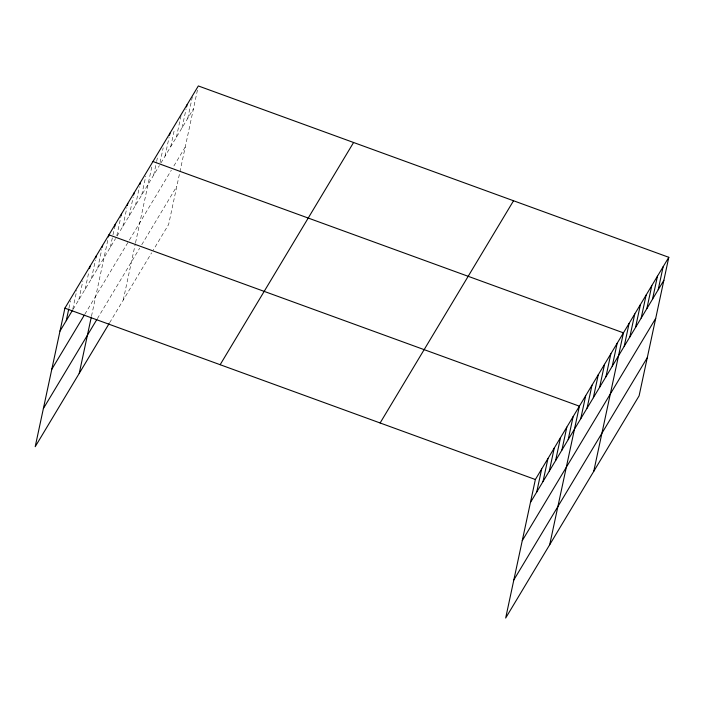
<?xml version="1.0" encoding="UTF-8"?>
<svg xmlns="http://www.w3.org/2000/svg" width="704" height="704" viewBox="0 0 704 704"><rect width="100%" height="100%" fill="white"/><g stroke="black" fill="none" stroke-linecap="round" stroke-linejoin="round"><path stroke-width="0.53" stroke-dasharray="3.52 2.64" d="M68.948 308.123L70.514 300.819M72.785 309.135L76.806 290.347M78.848 299.702L82.878 280.914M85.14 289.23L88.722 272.527M91.432 278.749L95.454 259.961M97.715 268.277L101.746 249.489M91.511 316.087L107.818 240.055M110.299 247.324L112.763 235.84M112.983 234.793L114.778 226.442M116.811 235.805L120.842 217.017M122.883 226.371L126.905 207.583M129.175 215.89L133.197 197.102M135.458 205.418L139.489 186.63M141.75 194.946L145.781 176.15M123.262 300.036L135.326 243.76M135.546 242.757L151.844 166.725M153.71 175.023L156.402 162.501M156.622 161.454L157.74 156.235M160.054 162.448L163.187 147.831M165.053 156.138L169.083 137.342M170.729 146.687L174.53 128.946M176.396 137.245L181.095 115.324M182.063 127.802L186.094 109.014M187.739 118.36L192.438 96.439M197.437 90.13L168.634 224.488L153.164 250.246M73.084 309.302L115.544 238.594M117.11 235.972L159.386 165.581M160.934 163.002L193.406 108.918M84.823 314.266L128.858 240.935M129.378 240.064L171.31 170.236M173.888 165.942L185.231 147.057M97.372 318.639L139.691 248.16M141.75 244.728L176.81 186.349M109.639 322.731L151.624 252.815"/><path stroke-width="1.06" d="M668.8 257.303L535.366 479.512L505.666 618.05L639.1 395.833L668.8 257.303L198.334 85.95L64.9 308.167L35.2 446.697L109.111 323.611M66.264 320.654L68.728 309.17M89.61 268.347L90.059 266.262M95.902 257.875L96.351 255.781M102.194 247.394L102.643 245.309M79.235 373.366L91.3 317.09M108.486 236.922L108.935 234.837L579.401 406.182L549.701 544.72M114.778 226.442L115.218 224.356M121.062 215.97L121.51 213.884M127.354 205.498L127.802 203.403M133.646 195.017L134.094 192.931M139.938 184.545L140.386 182.45M169.532 135.256L169.981 133.17M186.542 106.929L186.991 104.834M536.738 491.999L541.658 469.04M543.022 481.527L547.95 458.559M549.314 471.055L554.242 448.087M555.606 460.574L560.525 437.615M561.898 450.102L566.817 427.134M568.19 439.622L573.109 416.662M580.765 418.669L585.693 395.71M587.057 408.197L591.985 385.229M593.349 397.725L598.268 374.757M599.641 387.244L604.56 364.285M605.933 376.772L610.852 353.804M612.216 366.291L617.144 343.332M593.736 471.39L623.436 332.851L152.962 161.506M624.184 346.377L629.103 323.409M629.851 336.926L634.77 313.966M635.518 327.483L640.446 304.524M641.194 318.041L646.114 295.082M646.862 308.598L651.79 285.63M652.538 299.156L657.457 276.188M658.205 289.714L663.133 266.746M59.972 331.126L72.556 310.174M51.797 369.266L84.304 315.146M43.375 408.558L96.844 319.519M220.15 364.707L353.584 142.498M380.116 422.972L513.542 200.754M530.446 502.48L663.881 280.262M522.271 540.619L655.697 318.402M513.841 579.911L647.275 357.694M64.9 308.167L535.366 479.512"/></g></svg>
